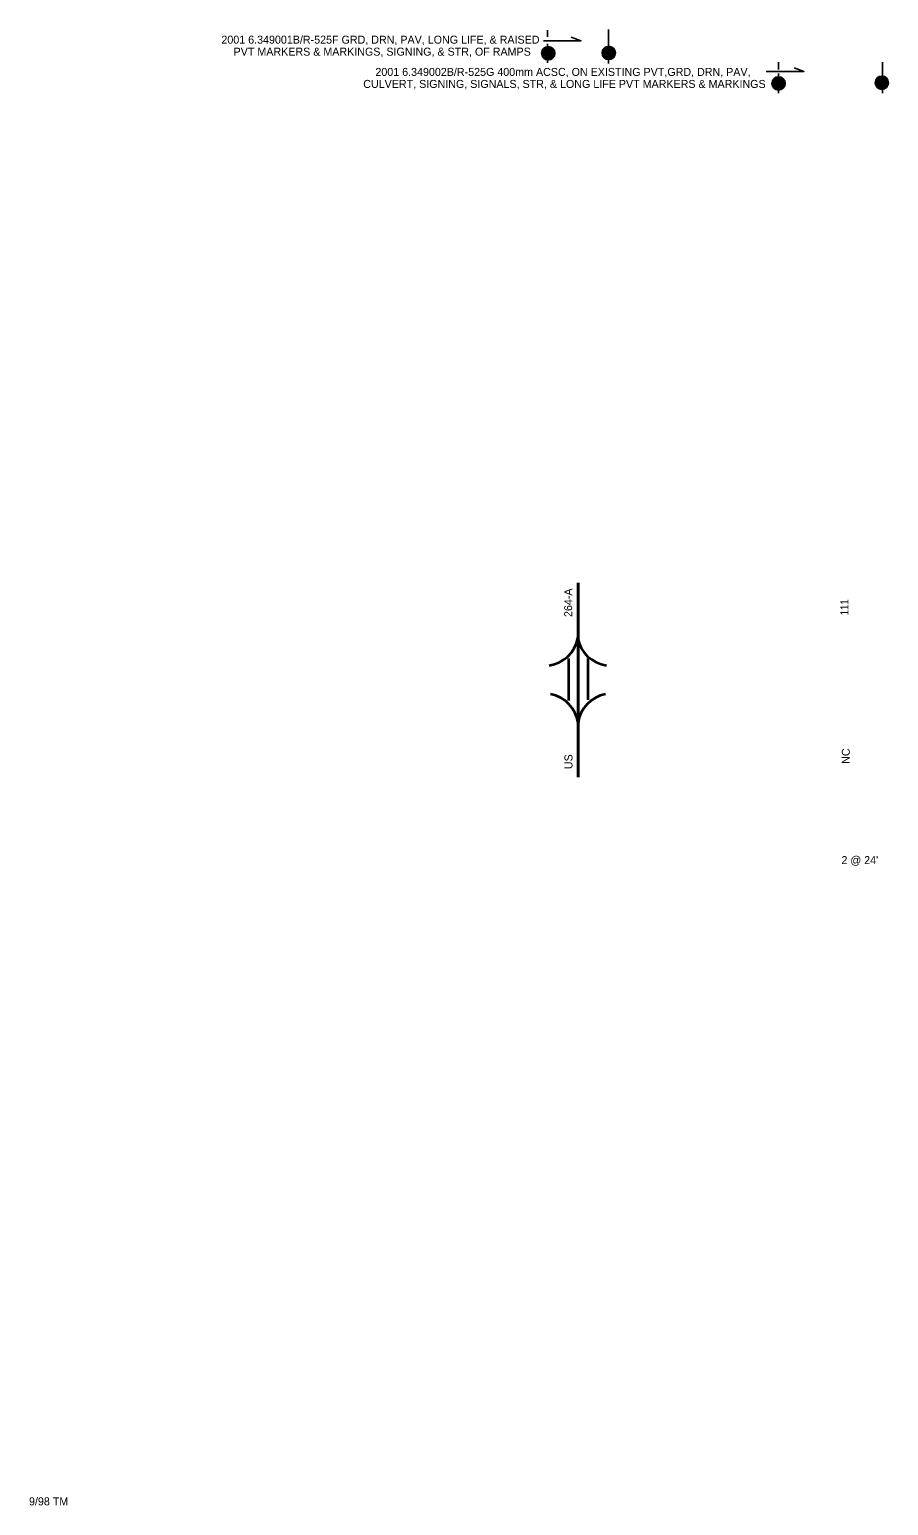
# Model space of a CAD drawing. Extents: x 0.84 to 8.82, y -6.45 to -0.3.
# Drawn here: x 0.84 to 4.06, y -6.45 to -0.91 of the extents above; entities that cross this region are included whole.
import ezdxf
from ezdxf.enums import TextEntityAlignment as Align

# ---------------------------------------------------------------- set-up
doc = ezdxf.new("R2010")
doc.units = 0
doc.header["$LTSCALE"] = 0.012
doc.layers.add('1', color=7, linetype='Continuous', lineweight=13)

msp = doc.modelspace()

# ---------------------------------------------------------------- hatches: boundary and pattern name
at = {"layer": '1'}
for points in [[(2.81, -1.003, 1), (2.76, -1.003, 1)], [(3.037, -1.002, 1), (2.987, -1.002, 1)], [(3.67388, -1.11601, 1), (3.62388, -1.11601, 1)], [(4.06119, -1.11329, 1), (4.01119, -1.11329, 1)]]:
    msp.add_hatch(color=256, dxfattribs=at).paths.add_polyline_path(points)

# ---------------------------------------------------------------- linework, layer by layer
at = {"layer": '1', "lineweight": 25}
for p, q in [((2.783, -0.941), (2.783, -0.917)), ((3.011, -1.041), (3.011, -0.914)), ((2.783, -1.039), (2.783, -0.968)), ((3.649, -1.064), (3.649, -1.037)), ((4.039, -1.153), (4.039, -1.037)), ((3.649, -1.153), (3.649, -1.079))]:
    msp.add_line(p, q, dxfattribs=at)
at = {"layer": '1', "lineweight": 40}
msp.add_line((2.897, -3.717), (2.897, -2.989), dxfattribs=at)
at = {"layer": '1', "lineweight": 35}
for p, q in [((2.863, -3.299), (2.863, -3.272)), ((2.863, -3.407), (2.863, -3.299)), ((2.935, -3.299), (2.935, -3.272)), ((2.935, -3.404), (2.935, -3.299)), ((2.863, -3.43), (2.863, -3.407)), ((2.935, -3.427), (2.935, -3.404))]:
    msp.add_line(p, q, dxfattribs=at)
at = {"layer": '1', "lineweight": 25}
for points in [[(2.767, -0.956), (2.908, -0.956), (2.871, -0.943)], [(3.603, -1.071), (3.744, -1.071), (3.707, -1.058)]]:
    msp.add_lwpolyline(points, dxfattribs=at)
for centre in [(2.785, -1.003), (3.012, -1.002), (3.64888, -1.11601), (4.03619, -1.11329)]:
    msp.add_circle(centre, 0.025, dxfattribs=at)
at = {"layer": '1', "lineweight": 35}
for centre, start, end in [((2.77167, -3.17301), 277.74471, 349.99202), ((3.02037, -3.17301), 190.00798, 262.25529), ((2.77201, -3.53033), 7.74471, 79.99202), ((3.02199, -3.53033), 100.00798, 172.25529)]:
    msp.add_arc(centre, 0.12615, start, end, dxfattribs=at)

# ---------------------------------------------------------------- texts
at = {"layer": '1'}
for s, p in [('2001 6.349001B/R-525F GRD, DRN, PAV, LONG LIFE, & RAISED ', (2.1615, -0.967)), ('PVT MARKERS & MARKINGS, SIGNING, & STR, OF RAMPS', (2.1625, -1.012)), ('CULVERT, SIGNING, SIGNALS, STR, & LONG LIFE PVT MARKERS & MARKINGS', (2.846, -1.133)), ('2001 6.349002B/R-525G 400mm ACSC, ON EXISTING PVT,GRD, DRN, PAV, ', (2.846, -1.088)), ("2 @ 24'", (3.9535, -4.043)), ('9/98 TM', (0.9115, -6.447))]:
    msp.add_text(s, height=0.03, dxfattribs=at).set_placement(p, align=Align.CENTER)
for s, p in [('264-A', (2.875, -3.063)), ('US', (2.876, -3.659)), ('NC', (3.916, -3.638))]:
    msp.add_text(s, height=0.03, rotation=90, dxfattribs=at).set_placement(p, align=Align.CENTER)
at = {"layer": '1', "width": 0.9}
msp.add_text('111', height=0.03, rotation=90, dxfattribs=at).set_placement((3.911, -3.08), align=Align.CENTER)

doc.saveas('drawing.dxf')
